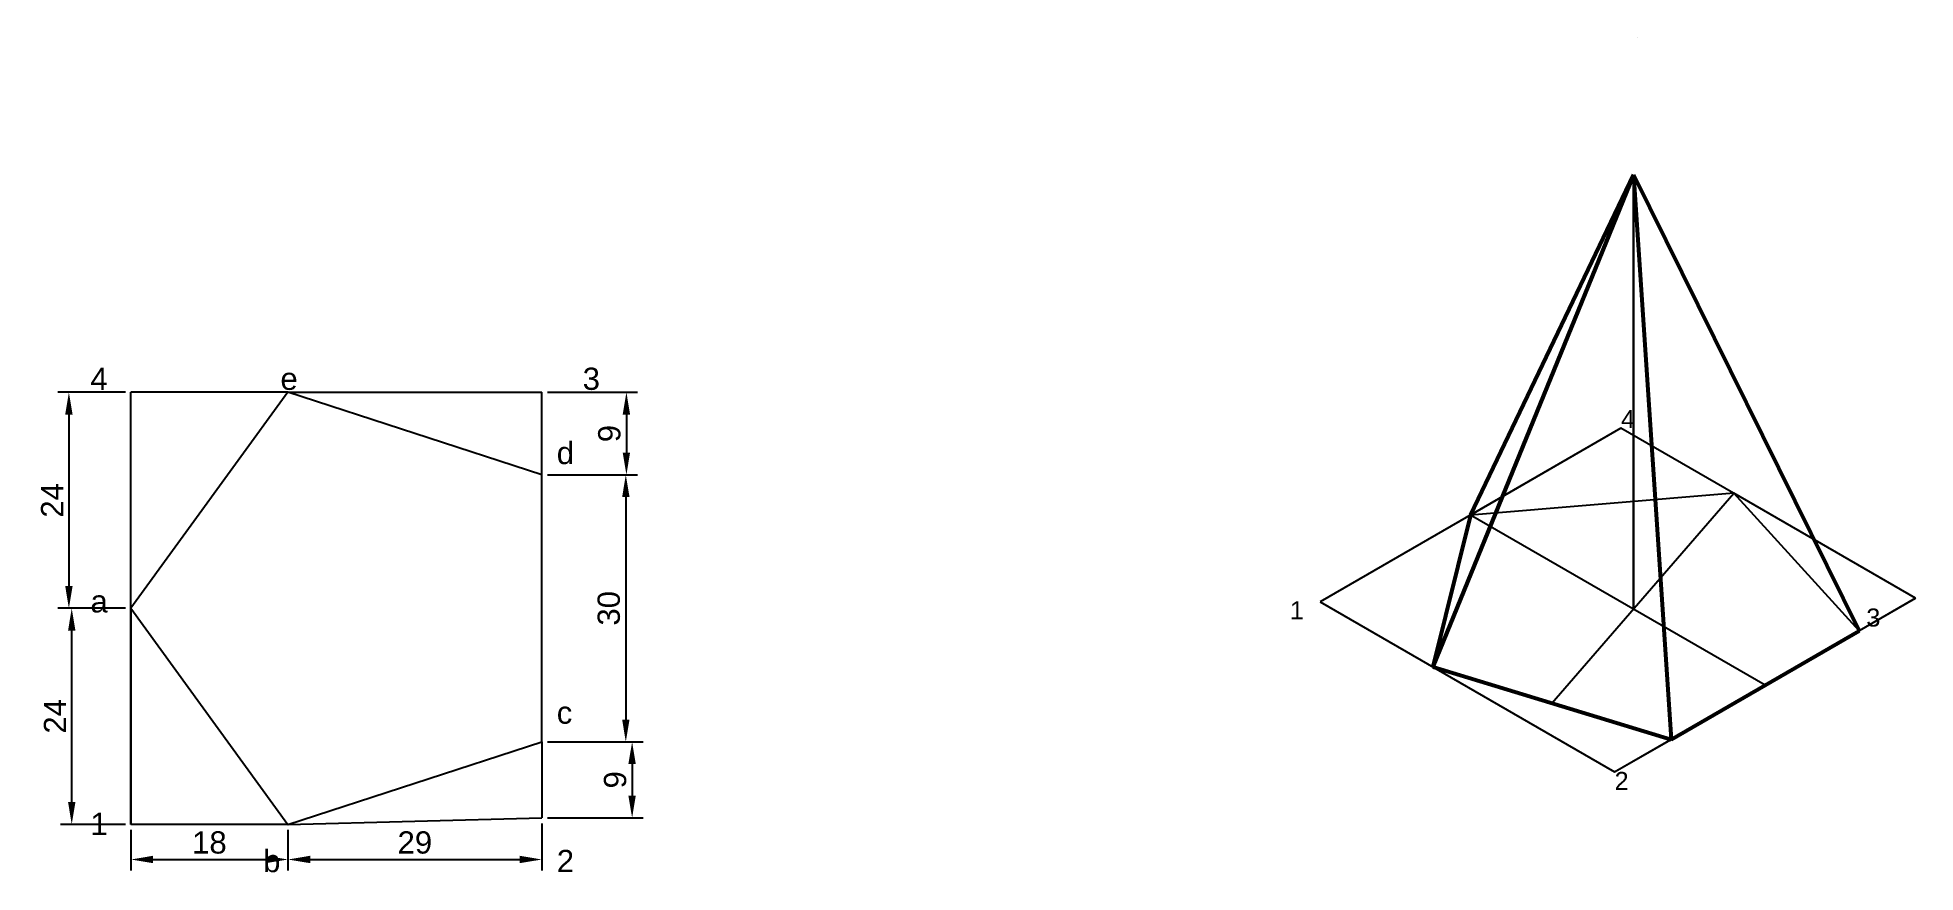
# Paper-space layout 'Layout2' of a CAD drawing. Header units: millimetres. Extents: x 7 to 218, y 50 to 143.
import ezdxf

# ---------------------------------------------------------------- set-up
doc = ezdxf.new("R2010")
doc.units = ezdxf.units.MM
doc.styles.get("Standard").update_dxf_attribs({"font": 'arial.ttf'})
doc.dimstyles.new('ISO-25', dxfattribs={"dimtxt": 2.5, "dimasz": 2.5, "dimexe": 1.25, "dimexo": 0.625, "dimtad": 1, "dimdec": 0, "dimdsep": 46, "dimtxsty": 'Standard', "dimcen": 2.5, "dimadec": 0, "dimazin": 2, "dimtfac": 1, "dimtdec": 0, "dimtmove": 0, "dimatfit": 3, "dimfxl": 1, "dimarcsym": 0})

# ---------------------------------------------------------------- blocks, each defined once
blk = doc.blocks.new('*D3')
at = {"color": 0, "lineweight": -2, "transparency": 16777216}
for p, q in [((63.98, 94.25), (74.04, 94.25)), ((72.79, 91.75), (72.79, 66.75)), ((63.98, 64.25), (74.04, 64.25))]:
    blk.add_line(p, q, dxfattribs=at)
at = {"color": 0, "transparency": 16777216}
for points in [[(72.38, 91.75), (73.21, 91.75), (72.79, 94.25)], [(72.38, 66.75), (73.21, 66.75), (72.79, 64.25)]]:
    blk.add_solid(points, dxfattribs=at)
at = {"layer": 'Defpoints', "color": 0, "transparency": 16777216}
for p in [(63.36, 94.25), (63.36, 64.25), (72.79, 64.25)]:
    blk.add_point(p, dxfattribs=at)
at = {"color": 0, "transparency": 16777216, "insert": (70.89, 79.25), "char_height": 2.5, "attachment_point": 5, "rotation": 90}
blk.add_mtext('30', dxfattribs=at)
blk = doc.blocks.new('*D4')
at = {"color": 0, "lineweight": -2, "transparency": 16777216}
for p, q in [((63.36, 55.09), (63.36, 49.78)), ((34.83, 54.35), (34.83, 49.78)), ((37.33, 51.03), (60.86, 51.03))]:
    blk.add_line(p, q, dxfattribs=at)
at = {"color": 0, "transparency": 16777216}
for points in [[(37.33, 51.45), (37.33, 50.62), (34.83, 51.03)], [(60.86, 51.45), (60.86, 50.62), (63.36, 51.03)]]:
    blk.add_solid(points, dxfattribs=at)
at = {"layer": 'Defpoints', "color": 0, "transparency": 16777216}
for p in [(34.83, 54.98), (63.36, 55.71), (63.36, 51.03)]:
    blk.add_point(p, dxfattribs=at)
at = {"color": 0, "transparency": 16777216, "insert": (49.09, 52.93), "char_height": 2.5, "attachment_point": 5}
blk.add_mtext('29', dxfattribs=at)
blk = doc.blocks.new('*D5')
at = {"color": 0, "lineweight": -2, "transparency": 16777216}
for p, q in [((17.19, 54.35), (17.19, 49.78)), ((34.83, 54.35), (34.83, 49.78)), ((19.69, 51.03), (32.33, 51.03))]:
    blk.add_line(p, q, dxfattribs=at)
at = {"color": 0, "transparency": 16777216}
for points in [[(19.69, 51.45), (19.69, 50.62), (17.19, 51.03)], [(32.33, 51.45), (32.33, 50.62), (34.83, 51.03)]]:
    blk.add_solid(points, dxfattribs=at)
at = {"layer": 'Defpoints', "color": 0, "transparency": 16777216}
for p in [(17.19, 54.98), (34.83, 54.98), (34.83, 51.03)]:
    blk.add_point(p, dxfattribs=at)
at = {"color": 0, "transparency": 16777216, "insert": (26.01, 52.93), "char_height": 2.5, "attachment_point": 5}
blk.add_mtext('18', dxfattribs=at)
blk = doc.blocks.new('*D6')
at = {"color": 0, "lineweight": -2, "transparency": 16777216}
for p, q in [((63.98, 103.52), (74.11, 103.52)), ((72.86, 101.02), (72.86, 96.75)), ((63.98, 94.25), (74.11, 94.25))]:
    blk.add_line(p, q, dxfattribs=at)
at = {"color": 0, "transparency": 16777216}
for points in [[(72.44, 101.02), (73.27, 101.02), (72.86, 103.52)], [(72.44, 96.75), (73.27, 96.75), (72.86, 94.25)]]:
    blk.add_solid(points, dxfattribs=at)
at = {"layer": 'Defpoints', "color": 0, "transparency": 16777216}
for p in [(63.36, 103.52), (63.36, 94.25), (72.86, 94.25)]:
    blk.add_point(p, dxfattribs=at)
at = {"color": 0, "transparency": 16777216, "insert": (70.95, 98.88), "char_height": 2.5, "attachment_point": 5, "rotation": 90}
blk.add_mtext('9', dxfattribs=at)
blk = doc.blocks.new('*D7')
at = {"color": 0, "lineweight": -2, "transparency": 16777216}
for p, q in [((63.98, 64.25), (74.75, 64.25)), ((73.5, 61.75), (73.5, 58.21)), ((63.98, 55.71), (74.75, 55.71))]:
    blk.add_line(p, q, dxfattribs=at)
at = {"color": 0, "transparency": 16777216}
for points in [[(73.08, 61.75), (73.91, 61.75), (73.5, 64.25)], [(73.08, 58.21), (73.91, 58.21), (73.5, 55.71)]]:
    blk.add_solid(points, dxfattribs=at)
at = {"layer": 'Defpoints', "color": 0, "transparency": 16777216}
for p in [(63.36, 64.25), (63.36, 55.71), (73.5, 55.71)]:
    blk.add_point(p, dxfattribs=at)
at = {"color": 0, "transparency": 16777216, "insert": (71.6, 59.98), "char_height": 2.5, "attachment_point": 5, "rotation": 90}
blk.add_mtext('9', dxfattribs=at)
blk = doc.blocks.new('*D8')
at = {"color": 0, "lineweight": -2, "transparency": 16777216}
for p, q in [((16.57, 79.25), (9.29, 79.25)), ((10.54, 57.48), (10.54, 76.75)), ((16.57, 54.98), (9.29, 54.98))]:
    blk.add_line(p, q, dxfattribs=at)
at = {"color": 0, "transparency": 16777216}
for points in [[(10.13, 76.75), (10.96, 76.75), (10.54, 79.25)], [(10.13, 57.48), (10.96, 57.48), (10.54, 54.98)]]:
    blk.add_solid(points, dxfattribs=at)
at = {"layer": 'Defpoints', "color": 0, "transparency": 16777216}
for p in [(10.54, 79.25), (17.19, 79.25), (17.19, 54.98)]:
    blk.add_point(p, dxfattribs=at)
at = {"color": 0, "transparency": 16777216, "insert": (8.66, 67.11), "char_height": 2.5, "attachment_point": 5, "rotation": 90}
blk.add_mtext('24', dxfattribs=at)
blk = doc.blocks.new('*D9')
at = {"color": 0, "lineweight": -2, "transparency": 16777216}
for p, q in [((16.57, 103.52), (8.97, 103.52)), ((10.22, 101.02), (10.22, 81.75)), ((16.57, 79.25), (8.97, 79.25))]:
    blk.add_line(p, q, dxfattribs=at)
at = {"color": 0, "transparency": 16777216}
for points in [[(9.81, 101.02), (10.64, 101.02), (10.22, 103.52)], [(9.81, 81.75), (10.64, 81.75), (10.22, 79.25)]]:
    blk.add_solid(points, dxfattribs=at)
at = {"layer": 'Defpoints', "color": 0, "transparency": 16777216}
for p in [(17.19, 103.52), (10.22, 79.25), (17.19, 79.25)]:
    blk.add_point(p, dxfattribs=at)
at = {"color": 0, "transparency": 16777216, "insert": (8.34, 91.38), "char_height": 2.5, "attachment_point": 5, "rotation": 90}
blk.add_mtext('24', dxfattribs=at)

psp = doc.layouts.new('Layout2')

# ---------------------------------------------------------------- linework, layer by layer
for p, q in [((186.48, 143.37), (186.48, 143.37)), ((185.99, 79.16), (185.99, 127.94)), ((185.99, 127.94), (185.99, 79.16)), ((17.19, 54.98), (17.19, 103.52)), ((34.83, 103.52), (17.19, 103.52)), ((34.83, 103.52), (63.36, 103.52)), ((63.36, 94.25), (63.36, 103.52)), ((184.59, 99.49), (150.79, 79.98)), ((184.59, 99.49), (167.69, 89.73)), ((217.68, 80.38), (184.59, 99.49)), ((197.26, 92.17), (167.69, 89.73)), ((176.84, 68.59), (197.26, 92.17)), ((217.68, 80.38), (197.26, 92.17)), ((211.34, 76.72), (197.26, 92.17)), ((200.78, 70.63), (167.69, 89.73)), ((183.88, 60.87), (217.68, 80.38)), ((217.68, 80.38), (211.34, 76.72)), ((17.19, 79.25), (17.19, 54.98)), ((150.79, 79.98), (183.88, 60.87)), ((150.79, 79.98), (163.46, 72.66)), ((211.34, 76.72), (211.34, 76.72)), ((63.36, 64.25), (63.36, 55.71)), ((183.88, 60.87), (190.22, 64.53)), ((34.83, 54.98), (17.19, 54.98)), ((34.83, 54.98), (63.36, 55.71)), ((34.83, 54.98), (34.83, 54.98))]:
    psp.add_line(p, q)
at = {"lineweight": 53}
for p, q in [((185.99, 127.94), (163.46, 72.66)), ((185.99, 127.94), (167.69, 89.73)), ((185.99, 127.94), (211.34, 76.72)), ((185.99, 127.94), (190.22, 64.53)), ((167.69, 89.73), (163.46, 72.66)), ((190.22, 64.53), (211.34, 76.72)), ((163.46, 72.66), (190.22, 64.53))]:
    psp.add_line(p, q, dxfattribs=at)
psp.add_lwpolyline([(63.36, 64.25), (63.36, 94.25), (34.83, 103.52), (17.19, 79.25), (34.83, 54.98)], close=True)

# ---------------------------------------------------------------- texts
for s, p in [('4', (184.59, 99.49)), ('1', (147.4, 78.02)), ('3', (212.16, 77.2))]:
    psp.add_text(s, height=2.03).set_placement(p)
at = {"attachment_point": 1}
for s, insert, char_height in [('          4                    e                                 3\\P\\P                                                                d\\P\\P\\P\\P          a                                          \\P\\P\\P                                                                c\\P\\P\\P          1                 \\P                              b                                2', (2.94, 106.29), 2.5), ('2', (183.88, 60.87), 2.03)]:
    psp.add_mtext(s, dxfattribs=dict(at, insert=insert, char_height=char_height))

# ---------------------------------------------------------------- dimensions: what is measured, and where the dimension line sits
for base, p1, p2, picture, middle in [((10.22, 79.25), (17.19, 103.52), (17.19, 79.25), '*D9', (8.34, 91.38)), ((72.86, 94.25), (63.36, 103.52), (63.36, 94.25), '*D6', (70.95, 98.88)), ((72.79, 64.25), (63.36, 94.25), (63.36, 64.25), '*D3', (70.89, 79.25)), ((10.54, 79.25), (17.19, 54.98), (17.19, 79.25), '*D8', (8.66, 67.11)), ((73.5, 55.71), (63.36, 64.25), (63.36, 55.71), '*D7', (71.6, 59.98))]:
    dim = psp.add_linear_dim(base=base, p1=p1, p2=p2, angle=90, dimstyle='ISO-25')
    dim.commit()
    dim.dimension.update_dxf_attribs({"geometry": picture, "text_midpoint": middle})
for base, p1, p2, picture, middle in [((34.83, 51.03), (17.19, 54.98), (34.83, 54.98), '*D5', (26.01, 52.93)), ((63.36, 51.03), (34.83, 54.98), (63.36, 55.71), '*D4', (49.09, 52.93))]:
    dim = psp.add_linear_dim(base=base, p1=p1, p2=p2, dimstyle='ISO-25')
    dim.commit()
    dim.dimension.update_dxf_attribs({"geometry": picture, "text_midpoint": middle})

doc.saveas('drawing.dxf')
